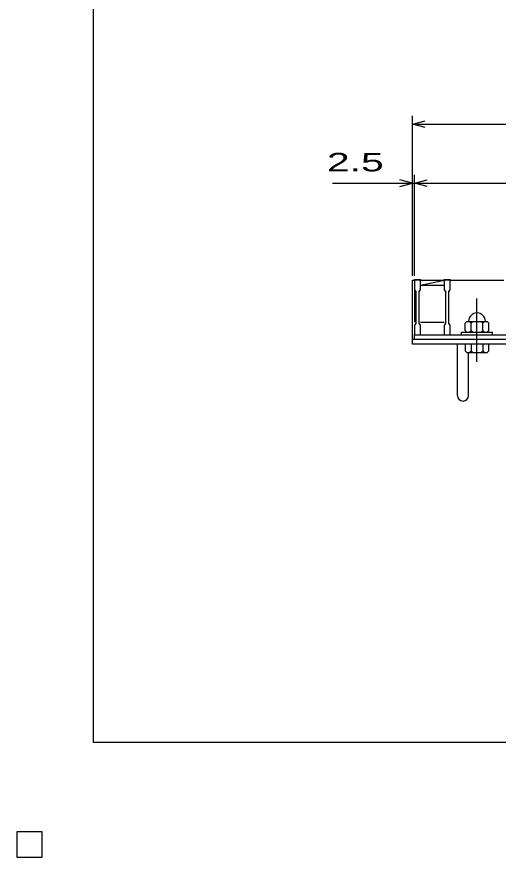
# Model space of a CAD drawing. Units: millimetres, scale not verified. Extents: x -1820 to 1731, y -1282 to 1054.
# Drawn here: x -1820 to -1249, y -1282 to -285 of the extents above; entities that cross this region are included whole.
import ezdxf
from ezdxf.enums import TextEntityAlignment as Align

# ---------------------------------------------------------------- set-up
doc = ezdxf.new("R2010")
doc.units = ezdxf.units.MM
doc.header["$LTSCALE"] = 10
doc.linetypes.add('CHAIN', pattern=[18.5, 12, -1.5, 3.5, -1.5])
for name, color, linetype, lineweight in [('0_2', 150, 'Continuous', 25), ('16', 3, 'Continuous', 25), ('19', 6, 'Continuous', 25), ('22', 4, 'Continuous', 25)]:
    doc.layers.add(name, color=color, linetype=linetype, lineweight=lineweight)
doc.styles.add('ベクトル', font='')
doc.styles.get('ベクトル').set_extended_font_data('ベクトル')

msp = doc.modelspace()

# ---------------------------------------------------------------- linework, layer by layer
at = {"layer": '0_2'}
for p, q in [((-1729, -1146.5), (-1729, 1053.5)), ((1731, -1146.5), (-1729, -1146.5))]:
    msp.add_line(p, q, dxfattribs=at)
at = {"layer": '16'}
for p, q in [((-1348, -597.5), (-1348, -596.8)), ((-1348, -596.8), (-1341, -596.8)), ((-1348, -597.5), (-1348, -609)), ((-1341, -597.5), (-1348, -597.5)), ((-1348, -597.5), (-1348, -647.5)), ((-1341, -596.8), (-1341, -597.5)), ((-1341, -609), (-1341, -597.5)), ((-1341, -597.5), (-1312.7, -597.5)), ((-1341, -603.5), (-1312.7, -597.5)), ((-1312.7, -597.5), (-1312.7, -596.8)), ((-1312.7, -596.8), (-1305.7, -596.8)), ((-1312.7, -597.5), (-1312.7, -609)), ((-1305.7, -597.5), (-1312.7, -597.5)), ((-1305.7, -596.8), (-1305.7, -597.5)), ((-1305.7, -609), (-1305.7, -597.5)), ((-1305.7, -597.5), (-1242.1, -597.5)), ((-1341, -603.5), (-1312.7, -603.5)), ((-1348, -609), (-1346.5, -611)), ((-1346.5, -611), (-1346.5, -649)), ((-1342.5, -611), (-1341, -609)), ((-1342.5, -649), (-1342.5, -611)), ((-1312.7, -609), (-1311.2, -611)), ((-1311.2, -611), (-1311.2, -649)), ((-1307.2, -611), (-1305.7, -609)), ((-1307.2, -649), (-1307.2, -611)), ((-1341, -647.5), (-1312.7, -647.5)), ((-1285.9, -646.5), (-1287.9, -648.5)), ((-1285.9, -646.5), (-1261.9, -646.5)), ((-1280.9, -648.5), (-1282.9, -646.5)), ((-1280.9, -648.5), (-1278.9, -646.5)), ((-1266.9, -648.5), (-1268.9, -646.5)), ((-1266.9, -648.5), (-1264.9, -646.5)), ((-1259.9, -648.5), (-1261.9, -646.5)), ((-1346.5, -649), (-1348, -651)), ((-1348, -651), (-1348, -662.5)), ((-1341, -651), (-1342.5, -649)), ((-1341, -662.5), (-1341, -651)), ((-1311.2, -649), (-1312.7, -651)), ((-1312.7, -651), (-1312.7, -662.5)), ((-1305.7, -651), (-1307.2, -649)), ((-1305.7, -662.5), (-1305.7, -651)), ((-1287.9, -657.5), (-1287.9, -648.5)), ((-1287.9, -657.5), (-1285.9, -659.5)), ((-1282.9, -659.5), (-1280.9, -657.5)), ((-1280.9, -657.5), (-1280.9, -648.5)), ((-1280.9, -657.5), (-1278.9, -659.5)), ((-1268.9, -659.5), (-1266.9, -657.5)), ((-1266.9, -657.5), (-1266.9, -648.5)), ((-1266.9, -657.5), (-1264.9, -659.5)), ((-1261.9, -659.5), (-1259.9, -657.5)), ((-1259.9, -657.5), (-1259.9, -648.5)), ((-1348, -662.5), (-1341, -662.5)), ((-1348, -662.5), (-353, -662.5)), ((-1348, -667.5), (-1348, -662.5)), ((-1348, -667.5), (-353, -667.5)), ((-1312.7, -662.5), (-1305.7, -662.5)), ((-1305.7, -662.5), (-1242.1, -662.5)), ((-1292.4, -662.5), (-1292.4, -659.5)), ((-1292.4, -659.5), (-1255.4, -659.5)), ((-1292.4, -662.5), (-1255.4, -662.5)), ((-1255.4, -662.5), (-1255.4, -659.5)), ((-1790, -1252.5), (-1820, -1252.5)), ((-1820, -1252.5), (-1820, -1282.5)), ((-1790, -1252.5), (-1820, -1252.5)), ((-1820, -1252.5), (-1820, -1282.5)), ((-1790, -1252.5), (-1820, -1252.5)), ((-1820, -1252.5), (-1820, -1282.5)), ((-1790, -1252.5), (-1820, -1252.5)), ((-1820, -1252.5), (-1820, -1282.5)), ((-1790, -1252.5), (-1820, -1252.5)), ((-1820, -1252.5), (-1820, -1282.5)), ((-1790, -1282.5), (-1790, -1252.5)), ((-1790, -1282.5), (-1790, -1252.5)), ((-1790, -1282.5), (-1790, -1252.5)), ((-1790, -1282.5), (-1790, -1252.5)), ((-1790, -1282.5), (-1790, -1252.5)), ((-1820, -1282.5), (-1790, -1282.5)), ((-1820, -1282.5), (-1790, -1282.5)), ((-1820, -1282.5), (-1790, -1282.5)), ((-1820, -1282.5), (-1790, -1282.5)), ((-1820, -1282.5), (-1790, -1282.5))]:
    msp.add_line(p, q, dxfattribs=at)
at = {"layer": '16', "linetype": 'CHAIN'}
msp.add_line((-1273.9, -694.5), (-1273.9, -619.5), dxfattribs=at)
at = {"layer": '16'}
msp.add_arc((-1273.9, -646.5), 10, 0, 180, dxfattribs=at)
at = {"layer": '19'}
for p, q in [((-1350.5, -667.5), (-1350.5, -597.5)), ((-1350.5, -597.5), (-1348, -597.5)), ((-1350.5, -667.5), (-350.5, -667.5)), ((-1350.5, -673.5), (-1350.5, -667.5)), ((-350.5, -673.5), (-1350.5, -673.5)), ((-1297, -734.61), (-1297, -673.5)), ((-1287.9, -673.5), (-1287.9, -681.5)), ((-1259.9, -673.5), (-1287.9, -673.5)), ((-1280.9, -673.5), (-1280.9, -681.5)), ((-1266.9, -673.5), (-1266.9, -681.5)), ((-1259.9, -681.5), (-1259.9, -673.5)), ((-1287.9, -681.5), (-1285.9, -683.5)), ((-1285.9, -683.5), (-1261.9, -683.5)), ((-1284, -734.61), (-1284, -683.5)), ((-1280.9, -681.5), (-1282.9, -683.5)), ((-1278.9, -683.5), (-1280.9, -681.5)), ((-1266.9, -681.5), (-1268.9, -683.5)), ((-1264.9, -683.5), (-1266.9, -681.5)), ((-1261.9, -683.5), (-1259.9, -681.5))]:
    msp.add_line(p, q, dxfattribs=at)
msp.add_arc((-1290.5, -734.61), 6.5, 180, 0, dxfattribs=at)
at = {"layer": '22'}
for p, q in [((-1350.5, -592.5), (-1350.5, -402.5)), ((-1350.5, -412.5), (-1335.5, -408.5)), ((-1335.5, -416.5), (-1350.5, -412.5)), ((-1350.5, -412.5), (-350.5, -412.5)), ((-1350.5, -482.5), (-1365.5, -478.5)), ((-1350.5, -592.5), (-1350.5, -472.5)), ((-1348, -592.5), (-1348, -472.5)), ((-1348, -482.5), (-1333, -478.5)), ((-1445.5, -482.5), (-1350.5, -482.5)), ((-1365.5, -486.5), (-1350.5, -482.5)), ((-1350.5, -482.5), (-1348, -482.5)), ((-1333, -486.5), (-1348, -482.5)), ((-1348, -482.5), (-353, -482.5))]:
    msp.add_line(p, q, dxfattribs=at)
at = {"layer": '22', "color": 2}
for p, q in [((-1790, -1252.5), (-1820, -1252.5)), ((-1820, -1252.5), (-1820, -1282.5)), ((-1790, -1252.5), (-1820, -1252.5)), ((-1820, -1252.5), (-1820, -1282.5)), ((-1790, -1252.5), (-1820, -1252.5)), ((-1820, -1252.5), (-1820, -1282.5)), ((-1790, -1282.5), (-1790, -1252.5)), ((-1790, -1282.5), (-1790, -1252.5)), ((-1790, -1282.5), (-1790, -1252.5)), ((-1820, -1282.5), (-1790, -1282.5)), ((-1820, -1282.5), (-1790, -1282.5)), ((-1820, -1282.5), (-1790, -1282.5))]:
    msp.add_line(p, q, dxfattribs=at)

# ---------------------------------------------------------------- texts
at = {"layer": '22', "color": 2, "style": 'ベクトル', "width": 1.65}
msp.add_text(' 2.5 ', height=21.99, dxfattribs=at).set_placement((-1465.5, -457.5), align=Align.MIDDLE_LEFT)

doc.saveas('drawing.dxf')
